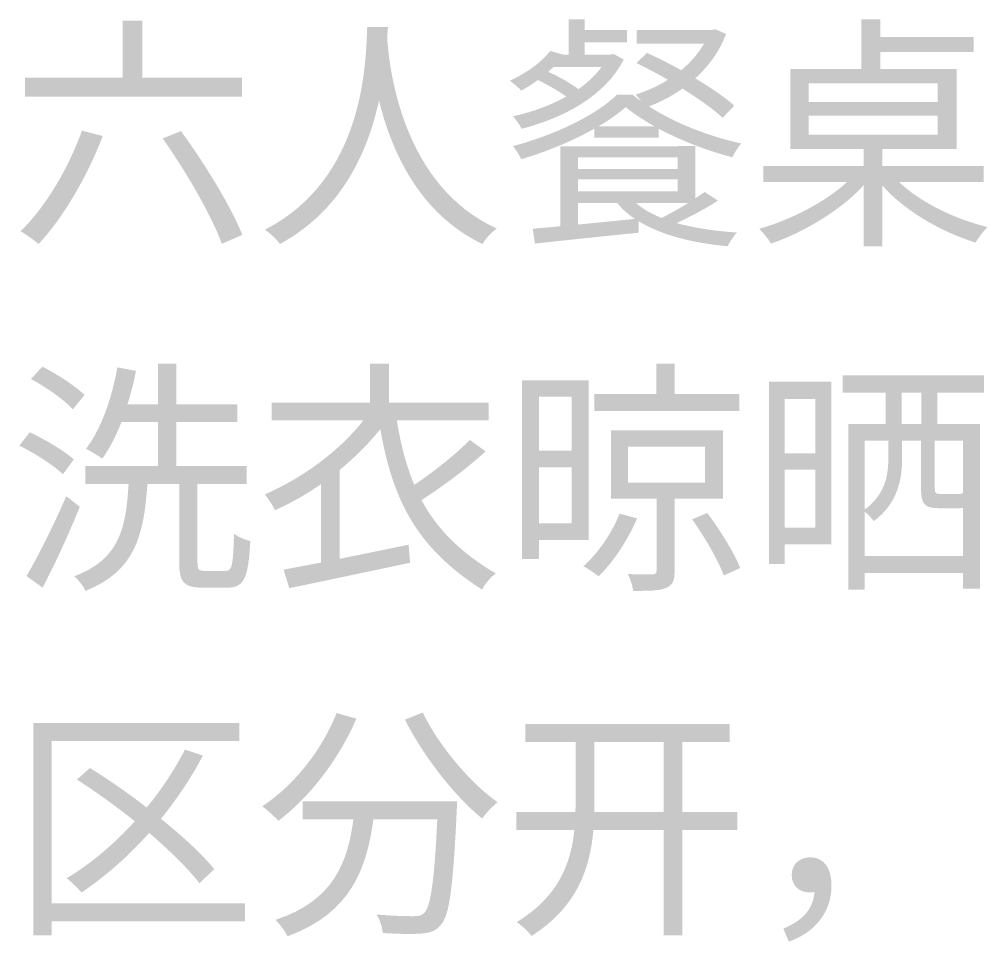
# Model space of a CAD drawing. Header units: millimetres. Extents: x -4600 to 229000, y -4300 to 19460.
# Drawn here: x 60312 to 61437, y 9364 to 10436 of the extents above; entities that cross this region are included whole.
import ezdxf

# ---------------------------------------------------------------- set-up
doc = ezdxf.new("R2010")
doc.units = ezdxf.units.MM
doc.header["$LTSCALE"] = 100
doc.layers.add('A-NOTE', color=7, linetype='Continuous', lineweight=18)

# ---------------------------------------------------------------- blocks, each defined once
blk = doc.blocks.new('A02_SHEET')
at = {"layer": 'A-NOTE'}
h = blk.add_hatch(color=256, dxfattribs=at)
edge = h.paths.add_edge_path()
edge.add_spline(control_points=[(21028.6, 10384.9), (21040.3, 10379.2), (21052.9, 10372.6), (21065.2, 10365.5)], knot_values=[0, 0, 0, 0, 1, 1, 1, 1], degree=3, periodic=0)
edge.add_spline(control_points=[(21065.2, 10365.5), (21053.5, 10358), (21040.6, 10352.3), (21027.7, 10348.3)], knot_values=[0, 0, 0, 0, 1, 1, 1, 1], degree=3, periodic=0)
edge.add_spline(control_points=[(21027.7, 10348.3), (21029.7, 10346.3), (21032, 10343.4), (21034, 10340.5)], knot_values=[0, 0, 0, 0, 1, 1, 1, 1], degree=3, periodic=0)
edge.add_line((21034, 10340.5), (21024, 10348.3))
edge.add_line((21024, 10348.3), (21006.2, 10348.3))
edge.add_spline(control_points=[(21006.2, 10348.3), (20981.6, 10324.2), (20933.7, 10301.3), (20885.3, 10288.4)], knot_values=[0, 0, 0, 0, 1, 1, 1, 1], degree=3, periodic=0)
edge.add_spline(control_points=[(20885.3, 10288.4), (20888.7, 10284.1), (20893, 10277.5), (20894.8, 10273.2)], knot_values=[0, 0, 0, 0, 1, 1, 1, 1], degree=3, periodic=0)
edge.add_spline(control_points=[(20894.8, 10273.2), (20924.8, 10282.1), (20955.2, 10294.7), (20979.8, 10308.7)], knot_values=[0, 0, 0, 0, 1, 1, 1, 1], degree=3, periodic=0)
edge.add_line((20979.8, 10308.7), (20979.8, 10298.1))
edge.add_line((20979.8, 10298.1), (21054.3, 10298.1))
edge.add_line((21054.3, 10298.1), (21054.3, 10308.7))
edge.add_spline(control_points=[(21054.3, 10308.7), (21081.3, 10294.4), (21112.5, 10282.4), (21140, 10275.5)], knot_values=[0, 0, 0, 0, 1, 1, 1, 1], degree=3, periodic=0)
edge.add_spline(control_points=[(21140, 10275.5), (21142.3, 10280.1), (21146.6, 10287.3), (21150.3, 10291.5)], knot_values=[0, 0, 0, 0, 1, 1, 1, 1], degree=3, periodic=0)
edge.add_spline(control_points=[(21150.3, 10291.5), (21114.5, 10299.3), (21074.4, 10314.5), (21043.2, 10334.5)], knot_values=[0, 0, 0, 0, 1, 1, 1, 1], degree=3, periodic=0)
edge.add_spline(control_points=[(21043.2, 10334.5), (21056.6, 10339.7), (21070.1, 10346.6), (21082.1, 10355.2)], knot_values=[0, 0, 0, 0, 1, 1, 1, 1], degree=3, periodic=0)
edge.add_spline(control_points=[(21082.1, 10355.2), (21101, 10343.4), (21117.9, 10331.4), (21128.8, 10321.3)], knot_values=[0, 0, 0, 0, 1, 1, 1, 1], degree=3, periodic=0)
edge.add_line((21128.8, 10321.3), (21142.3, 10335.4))
edge.add_spline(control_points=[(21142.3, 10335.4), (21131.4, 10345.1), (21115.1, 10356.3), (21097, 10367.2)], knot_values=[0, 0, 0, 0, 1, 1, 1, 1], degree=3, periodic=0)
edge.add_spline(control_points=[(21097, 10367.2), (21112.2, 10380.9), (21125.1, 10398.1), (21132.8, 10418.8)], knot_values=[0, 0, 0, 0, 1, 1, 1, 1], degree=3, periodic=0)
edge.add_line((21132.8, 10418.8), (21120.2, 10424.2))
edge.add_line((21120.2, 10424.2), (21117.1, 10423.3))
edge.add_line((21117.1, 10423.3), (21029.1, 10423.3))
edge.add_line((21029.1, 10423.3), (21029.1, 10407.6))
edge.add_line((21029.1, 10407.6), (21107.3, 10407.6))
edge.add_spline(control_points=[(21107.3, 10407.6), (21100.5, 10395.8), (21091.3, 10385.5), (21080.7, 10376.6)], knot_values=[0, 0, 0, 0, 1, 1, 1, 1], degree=3, periodic=0)
edge.add_spline(control_points=[(21080.7, 10376.6), (21067.2, 10384.1), (21053.5, 10391), (21040.9, 10396.7)], knot_values=[0, 0, 0, 0, 1, 1, 1, 1], degree=3, periodic=0)
edge.add_line((21040.9, 10396.7), (21028.6, 10384.9))
edge = h.paths.add_edge_path(flags=0)
edge.add_spline(control_points=[(20928.6, 10399), (20918, 10385.2), (20899.9, 10372.9), (20881.6, 10364.3)], knot_values=[0, 0, 0, 0, 1, 1, 1, 1], degree=3, periodic=0)
edge.add_spline(control_points=[(20881.6, 10364.3), (20885.6, 10361.7), (20892.2, 10356), (20894.8, 10352.9)], knot_values=[0, 0, 0, 0, 1, 1, 1, 1], degree=3, periodic=0)
edge.add_spline(control_points=[(20894.8, 10352.9), (20901.4, 10356.3), (20907.9, 10360.6), (20914.2, 10365.2)], knot_values=[0, 0, 0, 0, 1, 1, 1, 1], degree=3, periodic=0)
edge.add_spline(control_points=[(20914.2, 10365.2), (20925.7, 10359.7), (20938.3, 10352.3), (20947.2, 10346)], knot_values=[0, 0, 0, 0, 1, 1, 1, 1], degree=3, periodic=0)
edge.add_spline(control_points=[(20947.2, 10346), (20928, 10335.4), (20906.5, 10327.6), (20885.3, 10323.1)], knot_values=[0, 0, 0, 0, 1, 1, 1, 1], degree=3, periodic=0)
edge.add_spline(control_points=[(20885.3, 10323.1), (20888.7, 10319.3), (20893.3, 10312.7), (20895.3, 10308.5)], knot_values=[0, 0, 0, 0, 1, 1, 1, 1], degree=3, periodic=0)
edge.add_spline(control_points=[(20895.3, 10308.5), (20942.9, 10320.8), (20992.2, 10346), (21013.9, 10389)], knot_values=[0, 0, 0, 0, 1, 1, 1, 1], degree=3, periodic=0)
edge.add_line((21013.9, 10389), (21002.2, 10395.5))
edge.add_line((21002.2, 10395.5), (20998.8, 10394.7))
edge.add_line((20998.8, 10394.7), (20968.4, 10394.7))
edge.add_line((20968.4, 10394.7), (20968.4, 10409))
edge.add_line((20968.4, 10409), (21017.7, 10409))
edge.add_line((21017.7, 10409), (21017.7, 10423.3))
edge.add_line((21017.7, 10423.3), (20968.4, 10423.3))
edge.add_line((20968.4, 10423.3), (20968.4, 10435.7))
edge.add_line((20968.4, 10435.7), (20950.1, 10435.7))
edge.add_line((20950.1, 10435.7), (20950.1, 10394.7))
edge.add_line((20950.1, 10394.7), (20943.5, 10394.7))
edge.add_line((20943.5, 10394.7), (20928.6, 10399))
edge = h.paths.add_edge_path(flags=0)
edge.add_spline(control_points=[(20988.2, 10380.4), (20981, 10370.6), (20971.8, 10362), (20961.2, 10354.6)], knot_values=[0, 0, 0, 0, 1, 1, 1, 1], degree=3, periodic=0)
edge.add_spline(control_points=[(20961.2, 10354.6), (20952.3, 10361.5), (20938.6, 10369.2), (20926.3, 10374.6)], knot_values=[0, 0, 0, 0, 1, 1, 1, 1], degree=3, periodic=0)
edge.add_line((20926.3, 10374.6), (20932.3, 10380.4))
edge.add_line((20932.3, 10380.4), (20988.2, 10380.4))
edge = h.paths.add_edge_path(flags=0)
edge.add_spline(control_points=[(21016.2, 10333.7), (21025.7, 10325.9), (21037.1, 10318.5), (21049.8, 10311.3)], knot_values=[0, 0, 0, 0, 1, 1, 1, 1], degree=3, periodic=0)
edge.add_line((21049.8, 10311.3), (20984.4, 10311.3))
edge.add_spline(control_points=[(20984.4, 10311.3), (20996.8, 10318.5), (21007.6, 10326.2), (21016.2, 10333.7)], knot_values=[0, 0, 0, 0, 1, 1, 1, 1], degree=3, periodic=0)
h = blk.add_hatch(color=256, dxfattribs=at)
edge = h.paths.add_edge_path()
edge.add_line((21207.3, 10378.1), (21207.3, 10285.2))
edge.add_line((21207.3, 10285.2), (21292.4, 10285.2))
edge.add_line((21292.4, 10285.2), (21292.4, 10265.2))
edge.add_line((21292.4, 10265.2), (21176.1, 10265.2))
edge.add_line((21176.1, 10265.2), (21176.1, 10246.9))
edge.add_line((21176.1, 10246.9), (21273.5, 10246.9))
edge.add_spline(control_points=[(21273.5, 10246.9), (21247.7, 10223.1), (21207, 10202.4), (21171.2, 10192.4)], knot_values=[0, 0, 0, 0, 1, 1, 1, 1], degree=3, periodic=0)
edge.add_spline(control_points=[(21171.2, 10192.4), (21175.5, 10188.1), (21181.8, 10180.4), (21185, 10175.2)], knot_values=[0, 0, 0, 0, 1, 1, 1, 1], degree=3, periodic=0)
edge.add_spline(control_points=[(21185, 10175.2), (21222.5, 10188.1), (21265.8, 10213.6), (21292.4, 10242.8)], knot_values=[0, 0, 0, 0, 1, 1, 1, 1], degree=3, periodic=0)
edge.add_line((21292.4, 10242.8), (21292.4, 10172.1))
edge.add_line((21292.4, 10172.1), (21314.2, 10172.1))
edge.add_line((21314.2, 10172.1), (21314.2, 10242.8))
edge.add_spline(control_points=[(21314.2, 10242.8), (21340.3, 10213), (21382.7, 10188.7), (21422.5, 10176.4)], knot_values=[0, 0, 0, 0, 1, 1, 1, 1], degree=3, periodic=0)
edge.add_spline(control_points=[(21422.5, 10176.4), (21425.9, 10181.8), (21431.7, 10190.1), (21436.5, 10194.4)], knot_values=[0, 0, 0, 0, 1, 1, 1, 1], degree=3, periodic=0)
edge.add_spline(control_points=[(21436.5, 10194.4), (21398.4, 10203.6), (21358.3, 10223.1), (21333.4, 10246.9)], knot_values=[0, 0, 0, 0, 1, 1, 1, 1], degree=3, periodic=0)
edge.add_line((21333.4, 10246.9), (21431.9, 10246.9))
edge.add_line((21431.9, 10246.9), (21431.9, 10265.2))
edge.add_line((21431.9, 10265.2), (21314.2, 10265.2))
edge.add_line((21314.2, 10265.2), (21314.2, 10285.2))
edge.add_line((21314.2, 10285.2), (21400.7, 10285.2))
edge.add_line((21400.7, 10285.2), (21400.7, 10378.1))
edge.add_line((21400.7, 10378.1), (21311.9, 10378.1))
edge.add_line((21311.9, 10378.1), (21311.9, 10397.6))
edge.add_line((21311.9, 10397.6), (21420.2, 10397.6))
edge.add_line((21420.2, 10397.6), (21420.2, 10415.3))
edge.add_line((21420.2, 10415.3), (21311.9, 10415.3))
edge.add_line((21311.9, 10415.3), (21311.9, 10435.7))
edge.add_line((21311.9, 10435.7), (21289.8, 10435.7))
edge.add_line((21289.8, 10435.7), (21289.8, 10378.1))
edge.add_line((21289.8, 10378.1), (21207.3, 10378.1))
h.paths.add_polyline_path([(21228.5, 10323.9), (21378.6, 10323.9), (21378.6, 10301.6), (21228.5, 10301.6), (21228.5, 10323.9)], flags=0)
h.paths.add_polyline_path([(21228.5, 10361.5), (21378.6, 10361.5), (21378.6, 10339.7), (21228.5, 10339.7), (21228.5, 10361.5)], flags=0)
for points in [[(20432.1, 10434.2), (20432.1, 10368), (20318.6, 10368), (20318.6, 10346), (20570.5, 10346), (20570.5, 10368), (20455, 10368), (20455, 10434.2), (20432.1, 10434.2)], [(21051.8, 10035.9), (21051.8, 10000.4), (20979.6, 10000.4), (20979.6, 9980.6), (21148, 9980.6), (21148, 10000.4), (21073, 10000.4), (21073, 10035.9), (21051.8, 10035.9)]]:
    blk.add_hatch(color=256, dxfattribs=at).paths.add_polyline_path(points)
h = blk.add_hatch(color=256, dxfattribs=at)
edge = h.paths.add_edge_path()
edge.add_spline(control_points=[(20716, 10426.8), (20714.3, 10389), (20714.3, 10251.2), (20597.1, 10191.3)], knot_values=[0, 0, 0, 0, 1, 1, 1, 1], degree=3, periodic=0)
edge.add_spline(control_points=[(20597.1, 10191.3), (20604, 10186.7), (20610.8, 10180.1), (20614.6, 10174.7)], knot_values=[0, 0, 0, 0, 1, 1, 1, 1], degree=3, periodic=0)
edge.add_spline(control_points=[(20614.6, 10174.7), (20687.6, 10214.2), (20717.1, 10283.5), (20729.7, 10341.4)], knot_values=[0, 0, 0, 0, 1, 1, 1, 1], degree=3, periodic=0)
edge.add_spline(control_points=[(20729.7, 10341.4), (20743.8, 10283.5), (20775.9, 10210.2), (20849.8, 10174.7)], knot_values=[0, 0, 0, 0, 1, 1, 1, 1], degree=3, periodic=0)
edge.add_spline(control_points=[(20849.8, 10174.7), (20853.2, 10180.4), (20859.8, 10187.8), (20866.4, 10192.7)], knot_values=[0, 0, 0, 0, 1, 1, 1, 1], degree=3, periodic=0)
edge.add_spline(control_points=[(20866.4, 10192.7), (20757, 10242.6), (20741.8, 10376.9), (20739.2, 10413.9)], knot_values=[0, 0, 0, 0, 1, 1, 1, 1], degree=3, periodic=0)
edge.add_line((20739.2, 10413.9), (20740.1, 10426.8))
edge.add_line((20740.1, 10426.8), (20716, 10426.8))
h = blk.add_hatch(color=256, dxfattribs=at)
edge = h.paths.add_edge_path()
edge.add_spline(control_points=[(20384.8, 10306.4), (20368.8, 10262.3), (20342.4, 10217.6), (20313.5, 10189.6)], knot_values=[0, 0, 0, 0, 1, 1, 1, 1], degree=3, periodic=0)
edge.add_spline(control_points=[(20313.5, 10189.6), (20319.2, 10186.1), (20329.8, 10178.7), (20334.4, 10174.7)], knot_values=[0, 0, 0, 0, 1, 1, 1, 1], degree=3, periodic=0)
edge.add_spline(control_points=[(20334.4, 10174.7), (20362.7, 10205), (20390.5, 10252.3), (20408.9, 10300.1)], knot_values=[0, 0, 0, 0, 1, 1, 1, 1], degree=3, periodic=0)
edge.add_line((20408.9, 10300.1), (20384.8, 10306.4))
h = blk.add_hatch(color=256, dxfattribs=at)
edge = h.paths.add_edge_path()
edge.add_spline(control_points=[(20478.5, 10297.3), (20505.7, 10258.9), (20535.8, 10206.7), (20547.2, 10174.9)], knot_values=[0, 0, 0, 0, 1, 1, 1, 1], degree=3, periodic=0)
edge.add_line((20547.2, 10174.9), (20571, 10185.3))
edge.add_spline(control_points=[(20571, 10185.3), (20558.1, 10217.9), (20527.2, 10268.3), (20499.7, 10305.9)], knot_values=[0, 0, 0, 0, 1, 1, 1, 1], degree=3, periodic=0)
edge.add_line((20499.7, 10305.9), (20478.5, 10297.3))
h = blk.add_hatch(color=256, dxfattribs=at)
edge = h.paths.add_edge_path()
edge.add_line((20908.2, 10192.4), (20910.8, 10175.2))
edge.add_spline(control_points=[(20910.8, 10175.2), (20942.6, 10178.7), (20987.9, 10183.5), (21031.1, 10187.8)], knot_values=[0, 0, 0, 0, 1, 1, 1, 1], degree=3, periodic=0)
edge.add_line((21031.1, 10187.8), (21031.1, 10201.3))
edge.add_spline(control_points=[(21031.1, 10201.3), (21057.5, 10185), (21093.9, 10175.8), (21134.6, 10172.1)], knot_values=[0, 0, 0, 0, 1, 1, 1, 1], degree=3, periodic=0)
edge.add_spline(control_points=[(21134.6, 10172.1), (21137.1, 10177), (21141.4, 10184.1), (21145.4, 10188.1)], knot_values=[0, 0, 0, 0, 1, 1, 1, 1], degree=3, periodic=0)
edge.add_spline(control_points=[(21145.4, 10188.1), (21119.9, 10189.6), (21096.2, 10193.3), (21075.5, 10199)], knot_values=[0, 0, 0, 0, 1, 1, 1, 1], degree=3, periodic=0)
edge.add_spline(control_points=[(21075.5, 10199), (21091.3, 10206.5), (21109.1, 10215.9), (21123.4, 10225.1)], knot_values=[0, 0, 0, 0, 1, 1, 1, 1], degree=3, periodic=0)
edge.add_line((21123.4, 10225.1), (21107.9, 10235.1))
edge.add_line((21107.9, 10235.1), (21097, 10227.7))
edge.add_line((21097, 10227.7), (21097, 10288.4))
edge.add_line((21097, 10288.4), (20951.5, 10288.1))
edge.add_line((20951.5, 10288.1), (20940.3, 10288.1))
edge.add_line((20940.3, 10288.1), (20940.3, 10195.3))
edge.add_line((20940.3, 10195.3), (20908.2, 10192.4))
h.paths.add_polyline_path([(20960.9, 10235.7), (20960.9, 10250), (21076.4, 10250), (21076.4, 10235.7), (20960.9, 10235.7)], flags=0)
edge = h.paths.add_edge_path(flags=0)
edge.add_line((20960.9, 10222.2), (21006.5, 10222.2))
edge.add_spline(control_points=[(21006.5, 10222.2), (21011.9, 10215.3), (21018.8, 10209.3), (21026.8, 10203.9)], knot_values=[0, 0, 0, 0, 1, 1, 1, 1], degree=3, periodic=0)
edge.add_line((21026.8, 10203.9), (20960.9, 10197.3))
edge.add_line((20960.9, 10197.3), (20960.9, 10222.2))
h.paths.add_polyline_path([(20960.9, 10275.2), (21076.4, 10275.2), (21076.4, 10262), (20960.9, 10262), (20960.9, 10275.2)], flags=0)
edge = h.paths.add_edge_path(flags=0)
edge.add_spline(control_points=[(21088.7, 10222.2), (21078.7, 10216.2), (21067.5, 10209.9), (21057.8, 10205)], knot_values=[0, 0, 0, 0, 1, 1, 1, 1], degree=3, periodic=0)
edge.add_spline(control_points=[(21057.8, 10205), (21046, 10209.9), (21036, 10215.3), (21028.3, 10222.2)], knot_values=[0, 0, 0, 0, 1, 1, 1, 1], degree=3, periodic=0)
edge.add_line((21028.3, 10222.2), (21088.7, 10222.2))
h = blk.add_hatch(color=256, dxfattribs=at)
edge = h.paths.add_edge_path()
edge.add_spline(control_points=[(20325.5, 10017.9), (20343.3, 10008.4), (20364.2, 9993.5), (20374.2, 9982.7)], knot_values=[0, 0, 0, 0, 1, 1, 1, 1], degree=3, periodic=0)
edge.add_line((20374.2, 9982.7), (20387.7, 9999.3))
edge.add_spline(control_points=[(20387.7, 9999.3), (20377.4, 10009.6), (20355.9, 10023.6), (20338.7, 10032.2)], knot_values=[0, 0, 0, 0, 1, 1, 1, 1], degree=3, periodic=0)
edge.add_line((20338.7, 10032.2), (20325.5, 10017.9))
h = blk.add_hatch(color=256, dxfattribs=at)
edge = h.paths.add_edge_path()
edge.add_spline(control_points=[(20425.8, 10031.4), (20419.5, 9995), (20406.9, 9959.7), (20389.4, 9936.8)], knot_values=[0, 0, 0, 0, 1, 1, 1, 1], degree=3, periodic=0)
edge.add_spline(control_points=[(20389.4, 9936.8), (20394.8, 9934.2), (20404.3, 9928.2), (20408.3, 9925.4)], knot_values=[0, 0, 0, 0, 1, 1, 1, 1], degree=3, periodic=0)
edge.add_spline(control_points=[(20408.3, 9925.4), (20416.6, 9936.8), (20424.3, 9951.7), (20430.6, 9968)], knot_values=[0, 0, 0, 0, 1, 1, 1, 1], degree=3, periodic=0)
edge.add_line((20430.6, 9968), (20473, 9968))
edge.add_line((20473, 9968), (20473, 9916.8))
edge.add_line((20473, 9916.8), (20388.8, 9916.8))
edge.add_line((20388.8, 9916.8), (20388.8, 9896.1))
edge.add_line((20388.8, 9896.1), (20438.9, 9896.1))
edge.add_spline(control_points=[(20438.9, 9896.1), (20435.8, 9842.6), (20427.2, 9807.9), (20375.6, 9788.7)], knot_values=[0, 0, 0, 0, 1, 1, 1, 1], degree=3, periodic=0)
edge.add_spline(control_points=[(20375.6, 9788.7), (20380.5, 9785), (20386.5, 9777), (20388.8, 9771.8)], knot_values=[0, 0, 0, 0, 1, 1, 1, 1], degree=3, periodic=0)
edge.add_spline(control_points=[(20388.8, 9771.8), (20445.5, 9794.4), (20456.7, 9834.5), (20460.7, 9896.1)], knot_values=[0, 0, 0, 0, 1, 1, 1, 1], degree=3, periodic=0)
edge.add_line((20460.7, 9896.1), (20497.7, 9896.1))
edge.add_line((20497.7, 9896.1), (20497.7, 9804.5))
edge.add_spline(control_points=[(20497.7, 9804.5), (20497.7, 9782.1), (20503.1, 9775.5), (20524.3, 9775.5), (20528.6, 9775.5), (20549, 9775.5), (20553.5, 9775.5), (20573, 9775.5), (20578.2, 9787), (20580.2, 9829.7)], knot_values=[0, 0, 0, 0, 1, 1, 1, 2, 2, 2, 3, 3, 3, 3], degree=3, periodic=0)
edge.add_spline(control_points=[(20580.2, 9829.7), (20574.5, 9831.1), (20565.6, 9834.5), (20561.3, 9838.3)], knot_values=[0, 0, 0, 0, 1, 1, 1, 1], degree=3, periodic=0)
edge.add_spline(control_points=[(20561.3, 9838.3), (20560.4, 9801), (20559, 9795), (20551.5, 9795), (20547.2, 9795), (20530.9, 9795), (20527.5, 9795), (20520, 9795), (20518.9, 9796.7), (20518.9, 9804.5)], knot_values=[0, 0, 0, 0, 1, 1, 1, 2, 2, 2, 3, 3, 3, 3], degree=3, periodic=0)
edge.add_line((20518.9, 9804.5), (20518.9, 9896.1))
edge.add_line((20518.9, 9896.1), (20576.2, 9896.1))
edge.add_line((20576.2, 9896.1), (20576.2, 9916.8))
edge.add_line((20576.2, 9916.8), (20494.2, 9916.8))
edge.add_line((20494.2, 9916.8), (20494.2, 9968))
edge.add_line((20494.2, 9968), (20565, 9968))
edge.add_line((20565, 9968), (20565, 9988.4))
edge.add_line((20565, 9988.4), (20494.2, 9988.4))
edge.add_line((20494.2, 9988.4), (20494.2, 10035.7))
edge.add_line((20494.2, 10035.7), (20473, 10035.7))
edge.add_line((20473, 10035.7), (20473, 9988.4))
edge.add_line((20473, 9988.4), (20437.5, 9988.4))
edge.add_spline(control_points=[(20437.5, 9988.4), (20441.5, 10001), (20445, 10014.2), (20447.5, 10027.3)], knot_values=[0, 0, 0, 0, 1, 1, 1, 1], degree=3, periodic=0)
edge.add_line((20447.5, 10027.3), (20425.8, 10031.4))
h = blk.add_hatch(color=256, dxfattribs=at)
edge = h.paths.add_edge_path()
edge.add_line((20719.1, 10035.7), (20719.1, 9990.4))
edge.add_line((20719.1, 9990.4), (20605.1, 9990.4))
edge.add_line((20605.1, 9990.4), (20605.1, 9969.8))
edge.add_line((20605.1, 9969.8), (20711.4, 9969.8))
edge.add_spline(control_points=[(20711.4, 9969.8), (20685.3, 9935.7), (20641.8, 9903.3), (20597.1, 9883.8)], knot_values=[0, 0, 0, 0, 1, 1, 1, 1], degree=3, periodic=0)
edge.add_spline(control_points=[(20597.1, 9883.8), (20600.5, 9879.5), (20606.5, 9870.9), (20608.8, 9865.5)], knot_values=[0, 0, 0, 0, 1, 1, 1, 1], degree=3, periodic=0)
edge.add_spline(control_points=[(20608.8, 9865.5), (20627.5, 9873.8), (20645.5, 9884.1), (20662.4, 9895.8)], knot_values=[0, 0, 0, 0, 1, 1, 1, 1], degree=3, periodic=0)
edge.add_line((20662.4, 9895.8), (20662.4, 9804.7))
edge.add_line((20662.4, 9804.7), (20618.9, 9796.4))
edge.add_line((20618.9, 9796.4), (20625.5, 9774.9))
edge.add_spline(control_points=[(20625.5, 9774.9), (20662.7, 9782.7), (20716.3, 9793.9), (20765.8, 9804.5)], knot_values=[0, 0, 0, 0, 1, 1, 1, 1], degree=3, periodic=0)
edge.add_line((20765.8, 9804.5), (20764.1, 9825.4))
edge.add_line((20764.1, 9825.4), (20683.9, 9809))
edge.add_line((20683.9, 9809), (20683.9, 9912.2))
edge.add_spline(control_points=[(20683.9, 9912.2), (20701.7, 9926.8), (20717.7, 9942.8), (20731.2, 9959.7)], knot_values=[0, 0, 0, 0, 1, 1, 1, 1], degree=3, periodic=0)
edge.add_spline(control_points=[(20731.2, 9959.7), (20745.5, 9877.8), (20773, 9821.9), (20849.5, 9773.2)], knot_values=[0, 0, 0, 0, 1, 1, 1, 1], degree=3, periodic=0)
edge.add_spline(control_points=[(20849.5, 9773.2), (20852.4, 9779.8), (20859.5, 9787.8), (20865.3, 9792.1)], knot_values=[0, 0, 0, 0, 1, 1, 1, 1], degree=3, periodic=0)
edge.add_spline(control_points=[(20865.3, 9792.1), (20823.7, 9816.5), (20797.1, 9844), (20779, 9877.2)], knot_values=[0, 0, 0, 0, 1, 1, 1, 1], degree=3, periodic=0)
edge.add_spline(control_points=[(20779, 9877.2), (20802.5, 9892.4), (20832, 9913.9), (20853.5, 9933.9)], knot_values=[0, 0, 0, 0, 1, 1, 1, 1], degree=3, periodic=0)
edge.add_line((20853.5, 9933.9), (20835.2, 9947.1))
edge.add_spline(control_points=[(20835.2, 9947.1), (20818.8, 9930.5), (20793.1, 9909.9), (20770.7, 9895)], knot_values=[0, 0, 0, 0, 1, 1, 1, 1], degree=3, periodic=0)
edge.add_spline(control_points=[(20770.7, 9895), (20761.3, 9917), (20755, 9941.7), (20750.4, 9969.8)], knot_values=[0, 0, 0, 0, 1, 1, 1, 1], degree=3, periodic=0)
edge.add_line((20750.4, 9969.8), (20856.9, 9969.8))
edge.add_line((20856.9, 9969.8), (20856.9, 9990.4))
edge.add_line((20856.9, 9990.4), (20741.2, 9990.4))
edge.add_line((20741.2, 9990.4), (20741.2, 10035.7))
edge.add_line((20741.2, 10035.7), (20719.1, 10035.7))
h = blk.add_hatch(color=256, dxfattribs=at)
h.paths.add_polyline_path([(21274.7, 9965.5), (21274.7, 9773.2), (21293.6, 9773.2), (21293.6, 9792.7), (21407.9, 9792.7), (21407.9, 9774.4), (21427.6, 9774.4), (21427.6, 9965.5), (21378.1, 9965.5), (21378.1, 10002.1), (21432.2, 10002.1), (21432.2, 10022.2), (21268.1, 10022.2), (21268.1, 10002.1), (21318.2, 10002.1), (21318.2, 9965.5), (21274.7, 9965.5)])
edge = h.paths.add_edge_path(flags=0)
edge.add_line((21293.6, 9812.2), (21293.6, 9864))
edge.add_spline(control_points=[(21293.6, 9864), (21296.7, 9861.5), (21302.2, 9856), (21304.2, 9852.9)], knot_values=[0, 0, 0, 0, 1, 1, 1, 1], degree=3, periodic=0)
edge.add_spline(control_points=[(21304.2, 9852.9), (21331.4, 9872.4), (21337.1, 9900.7), (21337.1, 9923.6)], knot_values=[0, 0, 0, 0, 1, 1, 1, 1], degree=3, periodic=0)
edge.add_line((21337.1, 9923.6), (21337.1, 9946.3))
edge.add_line((21337.1, 9946.3), (21359.2, 9946.3))
edge.add_line((21359.2, 9946.3), (21359.2, 9889.8))
edge.add_spline(control_points=[(21359.2, 9889.8), (21359.2, 9872.1), (21363.8, 9867.8), (21380.1, 9867.8), (21383.2, 9867.8), (21401.3, 9867.8), (21404.1, 9867.8)], knot_values=[0, 0, 0, 0, 1, 1, 1, 2, 2, 2, 2], degree=3, periodic=0)
edge.add_line((21404.1, 9867.8), (21407.9, 9868.1))
edge.add_line((21407.9, 9868.1), (21407.9, 9812.2))
edge.add_line((21407.9, 9812.2), (21293.6, 9812.2))
edge = h.paths.add_edge_path(flags=0)
edge.add_line((21293.6, 9866.1), (21293.6, 9946.3))
edge.add_line((21293.6, 9946.3), (21321.1, 9946.3))
edge.add_line((21321.1, 9946.3), (21321.1, 9923.9))
edge.add_spline(control_points=[(21321.1, 9923.9), (21321.1, 9905), (21316.8, 9883.2), (21293.6, 9866.1)], knot_values=[0, 0, 0, 0, 1, 1, 1, 1], degree=3, periodic=0)
edge = h.paths.add_edge_path(flags=0)
edge.add_line((21375.2, 9946.3), (21407.9, 9946.3))
edge.add_line((21407.9, 9946.3), (21407.9, 9885.2))
edge.add_line((21407.9, 9885.2), (21407.3, 9885.5))
edge.add_spline(control_points=[(21407.3, 9885.5), (21406.7, 9884.7), (21405.9, 9884.4), (21401.9, 9884.4), (21398.4, 9884.4), (21384.4, 9884.4), (21382.1, 9884.4), (21376.1, 9884.4), (21375.2, 9885.2), (21375.2, 9890.1)], knot_values=[0, 0, 0, 0, 1, 1, 1, 2, 2, 2, 3, 3, 3, 3], degree=3, periodic=0)
edge.add_line((21375.2, 9890.1), (21375.2, 9946.3))
h.paths.add_polyline_path([(21336.8, 10002.1), (21359.5, 10002.1), (21359.5, 9965.5), (21336.8, 9965.5), (21336.8, 10002.1)], flags=0)
h = blk.add_hatch(color=256, dxfattribs=at)
h.paths.add_polyline_path([(20895.9, 10016.5), (20895.9, 9808.8), (20915.4, 9808.8), (20915.4, 9830.8), (20973.3, 9830.8), (20973.3, 10016.5), (20895.9, 10016.5)])
h.paths.add_polyline_path([(20953.5, 9915.3), (20953.5, 9850.3), (20915.4, 9850.3), (20915.4, 9915.3), (20953.5, 9915.3)], flags=0)
h.paths.add_polyline_path([(20953.5, 9934.5), (20915.4, 9934.5), (20915.4, 9997.3), (20953.5, 9997.3), (20953.5, 9934.5)], flags=0)
h = blk.add_hatch(color=256, dxfattribs=at)
h.paths.add_polyline_path([(21182.7, 10014.7), (21182.7, 9803), (21201, 9803), (21201, 9825.7), (21254.9, 9825.7), (21254.9, 10014.7), (21182.7, 10014.7)])
h.paths.add_polyline_path([(21236.5, 9912.5), (21236.5, 9845.4), (21201, 9845.4), (21201, 9912.5), (21236.5, 9912.5)], flags=0)
h.paths.add_polyline_path([(21236.5, 9931.4), (21201, 9931.4), (21201, 9994.7), (21236.5, 9994.7), (21236.5, 9931.4)], flags=0)
h = blk.add_hatch(color=256, dxfattribs=at)
edge = h.paths.add_edge_path()
edge.add_spline(control_points=[(20312, 9940.5), (20330.1, 9931.7), (20351.9, 9917.3), (20362.7, 9907.3)], knot_values=[0, 0, 0, 0, 1, 1, 1, 1], degree=3, periodic=0)
edge.add_line((20362.7, 9907.3), (20375.3, 9924.5))
edge.add_spline(control_points=[(20375.3, 9924.5), (20364.2, 9934.5), (20341.8, 9947.7), (20324.1, 9956)], knot_values=[0, 0, 0, 0, 1, 1, 1, 1], degree=3, periodic=0)
edge.add_line((20324.1, 9956), (20312, 9940.5))
h = blk.add_hatch(color=256, dxfattribs=at)
edge = h.paths.add_edge_path()
edge.add_line((20999, 9958.3), (20999, 9878.9))
edge.add_line((20999, 9878.9), (21052, 9878.9))
edge.add_line((21052, 9878.9), (21052, 9795.3))
edge.add_spline(control_points=[(21052, 9795.3), (21052, 9792.4), (21051.2, 9791.3), (21047.5, 9791)], knot_values=[0, 0, 0, 0, 1, 1, 1, 1], degree=3, periodic=0)
edge.add_spline(control_points=[(21047.5, 9791), (21043.7, 9791), (21032.3, 9791), (21018.8, 9791.3)], knot_values=[0, 0, 0, 0, 1, 1, 1, 1], degree=3, periodic=0)
edge.add_spline(control_points=[(21018.8, 9791.3), (21021.4, 9785.5), (21024.3, 9777.5), (21024.8, 9771.8)], knot_values=[0, 0, 0, 0, 1, 1, 1, 1], degree=3, periodic=0)
edge.add_spline(control_points=[(21024.8, 9771.8), (21043.2, 9771.8), (21055.5, 9771.8), (21062.9, 9775.2)], knot_values=[0, 0, 0, 0, 1, 1, 1, 1], degree=3, periodic=0)
edge.add_spline(control_points=[(21062.9, 9775.2), (21071, 9778.4), (21073, 9784.1), (21073, 9795)], knot_values=[0, 0, 0, 0, 1, 1, 1, 1], degree=3, periodic=0)
edge.add_line((21073, 9795), (21073, 9878.9))
edge.add_line((21073, 9878.9), (21129.1, 9878.9))
edge.add_line((21129.1, 9878.9), (21129.1, 9958.3))
edge.add_line((21129.1, 9958.3), (20999, 9958.3))
edge = h.paths.add_edge_path(flags=0)
edge.add_spline(control_points=[(21093.3, 9854.9), (21107.9, 9834.5), (21124, 9806.7), (21130, 9789.6)], knot_values=[0, 0, 0, 0, 1, 1, 1, 1], degree=3, periodic=0)
edge.add_line((21130, 9789.6), (21149.2, 9798.4))
edge.add_spline(control_points=[(21149.2, 9798.4), (21142.3, 9815.6), (21126, 9842.6), (21110.8, 9862.3)], knot_values=[0, 0, 0, 0, 1, 1, 1, 1], degree=3, periodic=0)
edge.add_line((21110.8, 9862.3), (21093.3, 9854.9))
h.paths.add_polyline_path([(21018.8, 9939.4), (21108.2, 9939.4), (21108.2, 9897.6), (21018.8, 9897.6), (21018.8, 9939.4)], flags=0)
h = blk.add_hatch(color=256, dxfattribs=at)
edge = h.paths.add_edge_path()
edge.add_line((20320.3, 9789), (20339, 9775.5))
edge.add_spline(control_points=[(20339, 9775.5), (20353.3, 9802.7), (20369.9, 9838.8), (20382.2, 9869.5)], knot_values=[0, 0, 0, 0, 1, 1, 1, 1], degree=3, periodic=0)
edge.add_line((20382.2, 9869.5), (20366.5, 9881.8))
edge.add_spline(control_points=[(20366.5, 9881.8), (20352.4, 9849.1), (20333.5, 9811.3), (20320.3, 9789)], knot_values=[0, 0, 0, 0, 1, 1, 1, 1], degree=3, periodic=0)
h = blk.add_hatch(color=256, dxfattribs=at)
edge = h.paths.add_edge_path()
edge.add_spline(control_points=[(21009.1, 9861.5), (20999.9, 9838.3), (20984.1, 9815.6), (20967, 9800.4)], knot_values=[0, 0, 0, 0, 1, 1, 1, 1], degree=3, periodic=0)
edge.add_spline(control_points=[(20967, 9800.4), (20972.1, 9797.9), (20980.7, 9791.8), (20984.7, 9788.7)], knot_values=[0, 0, 0, 0, 1, 1, 1, 1], degree=3, periodic=0)
edge.add_spline(control_points=[(20984.7, 9788.7), (21001.6, 9805), (21018.5, 9830.5), (21029.4, 9856)], knot_values=[0, 0, 0, 0, 1, 1, 1, 1], degree=3, periodic=0)
edge.add_line((21029.4, 9856), (21009.1, 9861.5))
h = blk.add_hatch(color=256, dxfattribs=at)
edge = h.paths.add_edge_path()
edge.add_spline(control_points=[(20680.5, 9629.9), (20662.7, 9585.5), (20630.9, 9546), (20594.2, 9521.6)], knot_values=[0, 0, 0, 0, 1, 1, 1, 1], degree=3, periodic=0)
edge.add_spline(control_points=[(20594.2, 9521.6), (20599.4, 9517.6), (20608.8, 9509.3), (20612.9, 9504.7)], knot_values=[0, 0, 0, 0, 1, 1, 1, 1], degree=3, periodic=0)
edge.add_spline(control_points=[(20612.9, 9504.7), (20648.7, 9531.9), (20682.5, 9574.9), (20703.4, 9623.3)], knot_values=[0, 0, 0, 0, 1, 1, 1, 1], degree=3, periodic=0)
edge.add_line((20703.4, 9623.3), (20680.5, 9629.9))
h = blk.add_hatch(color=256, dxfattribs=at)
edge = h.paths.add_edge_path()
edge.add_line((20780.5, 9630.5), (20759.8, 9622.2))
edge.add_spline(control_points=[(20759.8, 9622.2), (20781.3, 9579.5), (20817.7, 9533.1), (20849.5, 9507.3)], knot_values=[0, 0, 0, 0, 1, 1, 1, 1], degree=3, periodic=0)
edge.add_spline(control_points=[(20849.5, 9507.3), (20853.5, 9513.3), (20861.5, 9521.6), (20867.5, 9526.2)], knot_values=[0, 0, 0, 0, 1, 1, 1, 1], degree=3, periodic=0)
edge.add_spline(control_points=[(20867.5, 9526.2), (20836, 9548.3), (20799.1, 9591.8), (20780.5, 9630.5)], knot_values=[0, 0, 0, 0, 1, 1, 1, 1], degree=3, periodic=0)
h = blk.add_hatch(color=256, dxfattribs=at)
h.paths.add_polyline_path([(20328.1, 9618.2), (20328.1, 9371.5), (20349.6, 9371.5), (20349.6, 9388.1), (20573.9, 9388.1), (20573.9, 9408.8), (20349.6, 9408.8), (20349.6, 9597.3), (20567.3, 9597.3), (20567.3, 9618.2), (20328.1, 9618.2)])
edge = h.paths.add_edge_path(flags=0)
edge.add_spline(control_points=[(20378.8, 9552.6), (20400.8, 9538.5), (20424.3, 9521.6), (20446.1, 9504.2)], knot_values=[0, 0, 0, 0, 1, 1, 1, 1], degree=3, periodic=0)
edge.add_spline(control_points=[(20446.1, 9504.2), (20422.3, 9477.8), (20395.4, 9455.2), (20367, 9438)], knot_values=[0, 0, 0, 0, 1, 1, 1, 1], degree=3, periodic=0)
edge.add_spline(control_points=[(20367, 9438), (20371.9, 9434.2), (20380.5, 9425.9), (20384.2, 9421.4)], knot_values=[0, 0, 0, 0, 1, 1, 1, 1], degree=3, periodic=0)
edge.add_spline(control_points=[(20384.2, 9421.4), (20411.7, 9440), (20438.7, 9463.5), (20462.7, 9490.7)], knot_values=[0, 0, 0, 0, 1, 1, 1, 1], degree=3, periodic=0)
edge.add_spline(control_points=[(20462.7, 9490.7), (20486.8, 9470.1), (20507.7, 9449.4), (20521.2, 9432.2)], knot_values=[0, 0, 0, 0, 1, 1, 1, 1], degree=3, periodic=0)
edge.add_line((20521.2, 9432.2), (20538.4, 9448.6))
edge.add_spline(control_points=[(20538.4, 9448.6), (20524, 9466.1), (20501.7, 9486.7), (20476.5, 9507)], knot_values=[0, 0, 0, 0, 1, 1, 1, 1], degree=3, periodic=0)
edge.add_spline(control_points=[(20476.5, 9507), (20494.8, 9529.7), (20511.4, 9554.3), (20525.2, 9580.4)], knot_values=[0, 0, 0, 0, 1, 1, 1, 1], degree=3, periodic=0)
edge.add_line((20525.2, 9580.4), (20504.3, 9587.5))
edge.add_spline(control_points=[(20504.3, 9587.5), (20492.2, 9563.7), (20477.1, 9541.1), (20459.9, 9520.2)], knot_values=[0, 0, 0, 0, 1, 1, 1, 1], degree=3, periodic=0)
edge.add_spline(control_points=[(20459.9, 9520.2), (20438.4, 9536.8), (20415.2, 9552.9), (20394, 9566)], knot_values=[0, 0, 0, 0, 1, 1, 1, 1], degree=3, periodic=0)
edge.add_line((20394, 9566), (20378.8, 9552.6))
h = blk.add_hatch(color=256, dxfattribs=at)
edge = h.paths.add_edge_path()
edge.add_line((20889, 9514.8), (20889, 9494.1))
edge.add_line((20889, 9494.1), (20956.6, 9494.1))
edge.add_spline(control_points=[(20956.6, 9494.1), (20952.6, 9454.9), (20938, 9416.5), (20889.6, 9387)], knot_values=[0, 0, 0, 0, 1, 1, 1, 1], degree=3, periodic=0)
edge.add_spline(control_points=[(20889.6, 9387), (20895.3, 9383.3), (20903.1, 9376.1), (20906.8, 9370.9)], knot_values=[0, 0, 0, 0, 1, 1, 1, 1], degree=3, periodic=0)
edge.add_spline(control_points=[(20906.8, 9370.9), (20959.8, 9404.5), (20974.7, 9449.1), (20978.7, 9494.1)], knot_values=[0, 0, 0, 0, 1, 1, 1, 1], degree=3, periodic=0)
edge.add_line((20978.7, 9494.1), (21060.1, 9494.1))
edge.add_line((21060.1, 9494.1), (21060.1, 9371.8))
edge.add_line((21060.1, 9371.8), (21082.1, 9371.8))
edge.add_line((21082.1, 9371.8), (21082.1, 9494.1))
edge.add_line((21082.1, 9494.1), (21146, 9494.1))
edge.add_line((21146, 9494.1), (21146, 9514.8))
edge.add_line((21146, 9514.8), (21082.1, 9514.8))
edge.add_line((21082.1, 9514.8), (21082.1, 9596.4))
edge.add_line((21082.1, 9596.4), (21137.1, 9596.4))
edge.add_line((21137.1, 9596.4), (21137.1, 9617))
edge.add_line((21137.1, 9617), (20899.6, 9617))
edge.add_line((20899.6, 9617), (20899.6, 9596.4))
edge.add_line((20899.6, 9596.4), (20958.1, 9596.4))
edge.add_line((20958.1, 9596.4), (20958.1, 9527.1))
edge.add_line((20958.1, 9527.1), (20957.8, 9514.8))
edge.add_line((20957.8, 9514.8), (20889, 9514.8))
h.paths.add_polyline_path([(21060.1, 9596.4), (21060.1, 9514.8), (20979.8, 9514.8), (20979.8, 9527.1), (20979.8, 9596.4), (21060.1, 9596.4)], flags=0)
h = blk.add_hatch(color=256, dxfattribs=at)
edge = h.paths.add_edge_path()
edge.add_line((20641.2, 9527.4), (20641.2, 9506.4))
edge.add_line((20641.2, 9506.4), (20699.9, 9506.4))
edge.add_spline(control_points=[(20699.9, 9506.4), (20693.6, 9457.7), (20677.6, 9411.9), (20609.4, 9389.6)], knot_values=[0, 0, 0, 0, 1, 1, 1, 1], degree=3, periodic=0)
edge.add_spline(control_points=[(20609.4, 9389.6), (20614.3, 9385), (20620.6, 9376.4), (20623.5, 9370.6)], knot_values=[0, 0, 0, 0, 1, 1, 1, 1], degree=3, periodic=0)
edge.add_spline(control_points=[(20623.5, 9370.6), (20697.1, 9397.3), (20715.4, 9449.4), (20723.2, 9506.4)], knot_values=[0, 0, 0, 0, 1, 1, 1, 1], degree=3, periodic=0)
edge.add_line((20723.2, 9506.4), (20797.4, 9506.4))
edge.add_spline(control_points=[(20797.4, 9506.4), (20793.9, 9433.7), (20789.6, 9405), (20782.2, 9397.6), (20779.3, 9394.7), (20775.9, 9393.9), (20770.1, 9393.9), (20763.3, 9393.9), (20745.8, 9394.1), (20726.9, 9395.9)], knot_values=[0, 0, 0, 0, 1, 1, 1, 2, 2, 2, 3, 3, 3, 3], degree=3, periodic=0)
edge.add_spline(control_points=[(20726.9, 9395.9), (20730.9, 9389.8), (20733.5, 9380.7), (20734, 9374.4)], knot_values=[0, 0, 0, 0, 1, 1, 1, 1], degree=3, periodic=0)
edge.add_spline(control_points=[(20734, 9374.4), (20752.1, 9373.2), (20769.8, 9372.9), (20779.6, 9373.8), (20789.3, 9374.7), (20795.9, 9376.7), (20801.7, 9384.1)], knot_values=[0, 0, 0, 0, 1, 1, 1, 2, 2, 2, 2], degree=3, periodic=0)
edge.add_spline(control_points=[(20801.7, 9384.1), (20811.7, 9395), (20815.7, 9427.9), (20820, 9517)], knot_values=[0, 0, 0, 0, 1, 1, 1, 1], degree=3, periodic=0)
edge.add_spline(control_points=[(20820, 9517), (20820.3, 9519.9), (20820.3, 9527.4), (20820.3, 9527.4)], knot_values=[0, 0, 0, 0, 1, 1, 1, 1], degree=3, periodic=0)
edge.add_line((20820.3, 9527.4), (20641.2, 9527.4))
h = blk.add_hatch(color=256, dxfattribs=at)
edge = h.paths.add_edge_path()
edge.add_spline(control_points=[(21205.6, 9364.3), (21235.7, 9374.9), (21255.2, 9398.4), (21255.2, 9429.4), (21255.2, 9449.4), (21246.6, 9462.3), (21230.8, 9462.3), (21219.1, 9462.3), (21209, 9455.2), (21209, 9441.7), (21209, 9428.2), (21218.8, 9421.4), (21230.5, 9421.4)], knot_values=[0, 0, 0, 0, 1, 1, 1, 2, 2, 2, 3, 3, 3, 4, 4, 4, 4], degree=3, periodic=0)
edge.add_line((21230.5, 9421.4), (21235.4, 9421.9))
edge.add_spline(control_points=[(21235.4, 9421.9), (21234, 9402.2), (21221.4, 9388.7), (21199.3, 9379.5)], knot_values=[0, 0, 0, 0, 1, 1, 1, 1], degree=3, periodic=0)
edge.add_line((21199.3, 9379.5), (21205.6, 9364.3))

msp = doc.modelspace()

# ---------------------------------------------------------------- block references
msp.add_blockref('A02_SHEET', (40000, 0))

doc.saveas('drawing.dxf')
